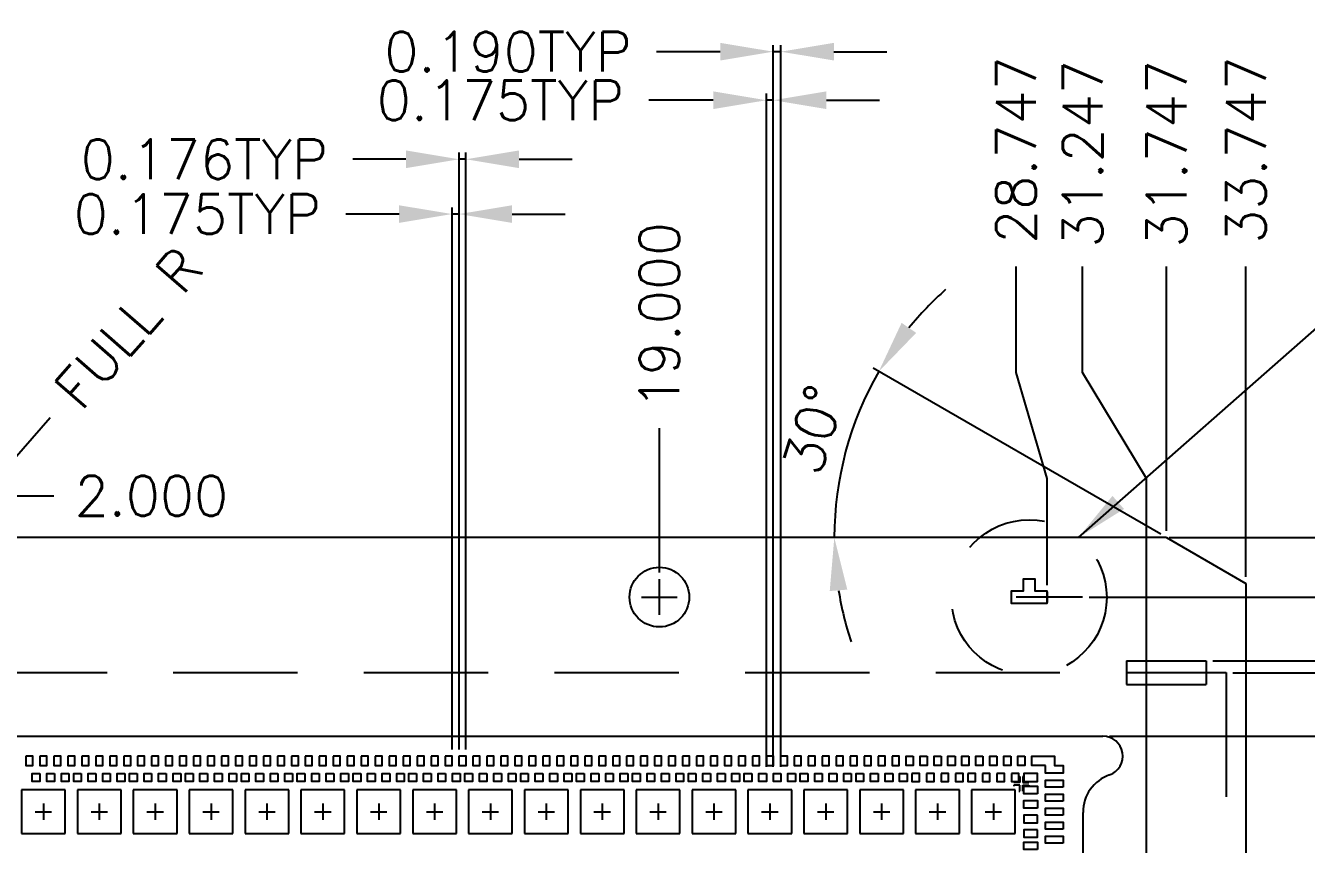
# Model space of a CAD drawing. Header units: millimetres. Extents: x 404.27 to 412.54, y 108.25 to 113.93.
# Drawn here: x 407.622 to 409.554, y 112.698 to 113.934 of the extents above; entities that cross this region are included whole.
import ezdxf

# ---------------------------------------------------------------- set-up
doc = ezdxf.new("R2010")
doc.units = ezdxf.units.MM
doc.header["$LTSCALE"] = 0.5
doc.header["$PDMODE"] = 98
for name, pattern in [('CENTER', [50.8, 31.75, -6.35, 6.35, -6.35]), ('HIDDEN', [0.375, 0.25, -0.125]), ('PHANTOM2', [31.75, 15.875, -3.175, 3.175, -3.175, 3.175, -3.175])]:
    doc.linetypes.add(name, pattern=pattern)
for name, color, linetype in [('1', 7, 'Continuous'), ('1D', 4, 'Continuous'), ('BTM', 7, 'HIDDEN'), ('Center', 2, 'CENTER'), ('DIMENSION', 3, 'Continuous'), ('PKG', 1, 'PHANTOM2')]:
    doc.layers.add(name, color=color, linetype=linetype)
doc.styles.add('SIMPLEX', font='simplex.shx')
doc.dimstyles.new('Standard1', dxfattribs={"dimtxt": 0.08, "dimasz": 0.08, "dimexe": 0.015, "dimexo": 0.015, "dimgap": 0.027, "dimtad": 1, "dimdec": 3, "dimlfac": 33.333333, "dimrnd": 0.0005, "dimzin": 1, "dimtxsty": 'SIMPLEX', "dimcen": 0.1905, "dimclrd": 256, "dimclre": 256, "dimclrt": 256, "dimazin": 3, "dimtp": 0.03, "dimtm": 0.05, "dimtfac": 0.8, "dimtdec": 3, "dimtmove": 0, "dimatfit": 3, "dimfxl": 0.05, "dimtzin": 4, "dimlwd": -1, "dimlwe": -1})
doc.dimstyles.new('Standard2', dxfattribs={"dimtxt": 0.06, "dimasz": 0.08, "dimexe": 0.01, "dimexo": 0.01, "dimgap": 0.027, "dimtad": 1, "dimdec": 3, "dimlfac": 16.666667, "dimrnd": 5e-05, "dimzin": 1, "dimtxsty": 'SIMPLEX', "dimcen": 0.1905, "dimclrd": 256, "dimclre": 256, "dimclrt": 256, "dimazin": 3, "dimtp": 0.03, "dimtm": 0.05, "dimtfac": 0.8, "dimtdec": 3, "dimtmove": 0, "dimatfit": 3, "dimfxl": 0.05, "dimtzin": 4, "dimlwd": -1, "dimlwe": -1})

# ---------------------------------------------------------------- blocks, each defined once
blk = doc.blocks.new('*D8')
at = {"layer": '1D', "ltscale": 0.1, "transparency": 16777216}
blk.add_line((408.5776, 113.1086), (408.5776, 113.3266), dxfattribs=at)
at = {"layer": 'Defpoints', "color": 0, "ltscale": 0.1, "transparency": 16777216}
for p in [(408.5776, 113.3266), (408.5776, 113.0986), (407.4376, 111.0196)]:
    blk.add_point(p, dxfattribs=at)
at = {"layer": '1D', "ltscale": 0.1, "transparency": 16777216, "insert": (408.5776, 113.4965), "char_height": 0.06, "attachment_point": 5, "rotation": 90, "style": 'SIMPLEX'}
blk.add_mtext('\\A1;19.000', dxfattribs=at)
blk = doc.blocks.new('*D9')
at = {"layer": '1D', "ltscale": 0.1, "transparency": 16777216}
blk.add_line((409.3465, 113.1616), (409.963, 113.1616), dxfattribs=at)
at = {"layer": 'Defpoints', "color": 0, "ltscale": 0.1, "transparency": 16777216}
for p in [(409.3365, 113.1616), (409.963, 113.1616), (407.4376, 111.0196)]:
    blk.add_point(p, dxfattribs=at)
at = {"layer": '1D', "ltscale": 0.1, "transparency": 16777216, "insert": (410.1386, 113.1616), "char_height": 0.06, "attachment_point": 5, "style": 'SIMPLEX'}
blk.add_mtext('\\A1;35.700', dxfattribs=at)
blk = doc.blocks.new('*D28')
at = {"layer": 'Defpoints', "color": 0, "ltscale": 0.1, "transparency": 16777216}
for p in [(408.7609, 113.8949), (408.7495, 112.8055), (408.7609, 112.8055)]:
    blk.add_point(p, dxfattribs=at)
at = {"layer": 'DIMENSION', "ltscale": 0.1, "transparency": 16777216}
for p, q in [((408.6695, 113.8949), (408.5733, 113.8949)), ((408.7495, 112.8155), (408.7495, 113.9049)), ((408.7609, 113.8949), (408.7495, 113.8949)), ((408.7609, 112.8155), (408.7609, 113.9049)), ((408.8409, 113.8949), (408.9209, 113.8949))]:
    blk.add_line(p, q, dxfattribs=at)
for points in [[(408.6695, 113.9082), (408.6695, 113.8816), (408.7495, 113.8949)], [(408.8409, 113.9082), (408.8409, 113.8816), (408.7609, 113.8949)]]:
    blk.add_solid(points, dxfattribs=at)
at = {"layer": 'DIMENSION', "ltscale": 0.1, "transparency": 16777216, "insert": (408.3492, 113.8949), "char_height": 0.06, "attachment_point": 5, "style": 'SIMPLEX'}
blk.add_mtext('\\A1;0.190TYP', dxfattribs=at)
blk = doc.blocks.new('*D29')
at = {"layer": 'Defpoints', "color": 0, "ltscale": 0.1, "transparency": 16777216}
for p in [(408.7495, 113.8216), (408.739, 112.8055), (408.7495, 112.8055)]:
    blk.add_point(p, dxfattribs=at)
at = {"layer": 'DIMENSION', "ltscale": 0.1, "transparency": 16777216}
for p, q in [((408.739, 112.8155), (408.739, 113.8316)), ((408.7495, 112.8155), (408.7495, 113.8316)), ((408.659, 113.8216), (408.5619, 113.8216)), ((408.7495, 113.8216), (408.739, 113.8216)), ((408.8295, 113.8216), (408.9095, 113.8216))]:
    blk.add_line(p, q, dxfattribs=at)
for points in [[(408.659, 113.835), (408.659, 113.8083), (408.739, 113.8216)], [(408.8295, 113.835), (408.8295, 113.8083), (408.7495, 113.8216)]]:
    blk.add_solid(points, dxfattribs=at)
at = {"layer": 'DIMENSION', "ltscale": 0.1, "transparency": 16777216, "insert": (408.3378, 113.8216), "char_height": 0.06, "attachment_point": 5, "style": 'SIMPLEX'}
blk.add_mtext('\\A1;0.175TYP', dxfattribs=at)
blk = doc.blocks.new('*D30')
at = {"layer": '1D', "transparency": 16777216}
for p, q in [((409.4425, 112.9576), (410.8102, 112.9576)), ((410.8002, 112.8776), (410.8002, 111.6918)), ((410.8002, 109.1976), (410.8002, 110.3835)), ((409.4425, 109.1176), (410.8102, 109.1176))]:
    blk.add_line(p, q, dxfattribs=at)
for points in [[(410.7869, 112.8776), (410.8136, 112.8776), (410.8002, 112.9576)], [(410.7869, 109.1976), (410.8136, 109.1976), (410.8002, 109.1176)]]:
    blk.add_solid(points, dxfattribs=at)
at = {"layer": 'Defpoints', "color": 0, "transparency": 16777216}
for p in [(409.4325, 112.9576), (409.4325, 109.1176), (410.8002, 109.1176)]:
    blk.add_point(p, dxfattribs=at)
at = {"layer": '1D', "transparency": 16777216, "insert": (410.8002, 111.0376), "char_height": 0.06, "attachment_point": 5, "rotation": 90, "style": 'SIMPLEX'}
blk.add_mtext('\\A1;64.000%%P0.500(TAPE WIDTH)', dxfattribs=at)
blk = doc.blocks.new('*D31')
at = {"layer": '1D', "transparency": 16777216}
for p, q in [((409.2566, 112.8616), (410.6311, 112.8616)), ((410.6211, 112.7816), (410.6211, 111.5366)), ((410.6211, 109.2576), (410.6211, 110.5026)), ((409.2566, 109.1776), (410.6311, 109.1776))]:
    blk.add_line(p, q, dxfattribs=at)
for points in [[(410.6078, 112.7816), (410.6345, 112.7816), (410.6211, 112.8616)], [(410.6078, 109.2576), (410.6345, 109.2576), (410.6211, 109.1776)]]:
    blk.add_solid(points, dxfattribs=at)
at = {"layer": 'Defpoints', "color": 0, "transparency": 16777216}
for p in [(409.2466, 112.8616), (409.2466, 109.1776), (410.6211, 109.1776)]:
    blk.add_point(p, dxfattribs=at)
at = {"layer": '1D', "transparency": 16777216, "insert": (410.6211, 111.0196), "char_height": 0.06, "attachment_point": 5, "rotation": 90, "style": 'SIMPLEX'}
blk.add_mtext('\\A1;59.3X61.4(MOLD PKG)', dxfattribs=at)
blk = doc.blocks.new('*D36')
at = {"layer": '1D', "transparency": 16777216}
for p, q in [((409.643, 112.9756), (409.803, 113.0065)), ((409.803, 113.0065), (409.963, 113.0065)), ((409.4125, 112.9756), (409.643, 112.9756))]:
    blk.add_line(p, q, dxfattribs=at)
at = {"layer": 'Defpoints', "color": 0, "transparency": 16777216}
for p in [(409.963, 113.0065), (409.4025, 112.9756), (407.4376, 111.0196)]:
    blk.add_point(p, dxfattribs=at)
at = {"layer": '1D', "transparency": 16777216, "insert": (410.1386, 113.0065), "char_height": 0.06, "attachment_point": 5, "style": 'SIMPLEX'}
blk.add_mtext('\\A1;32.600', dxfattribs=at)
blk = doc.blocks.new('*D39')
at = {"layer": '1D', "ltscale": 0.1, "transparency": 16777216}
for p, q in [((409.643, 113.0716), (409.803, 113.0833)), ((409.803, 113.0833), (409.963, 113.0833)), ((409.2259, 113.0716), (409.643, 113.0716))]:
    blk.add_line(p, q, dxfattribs=at)
at = {"layer": 'Defpoints', "color": 0, "ltscale": 0.1, "transparency": 16777216}
for p in [(409.963, 113.0833), (409.2159, 113.0716), (407.4376, 111.0196)]:
    blk.add_point(p, dxfattribs=at)
at = {"layer": '1D', "ltscale": 0.1, "transparency": 16777216, "insert": (410.1386, 113.0833), "char_height": 0.06, "attachment_point": 5, "style": 'SIMPLEX'}
blk.add_mtext('\\A1;34.200', dxfattribs=at)
blk = doc.blocks.new('*D55')
at = {"layer": '1D', "ltscale": 0.1, "transparency": 16777216}
for p, q in [((409.216, 113.4109), (409.216, 113.5709)), ((409.3125, 113.2509), (409.216, 113.4109)), ((409.3125, 112.6466), (409.3125, 113.2509))]:
    blk.add_line(p, q, dxfattribs=at)
at = {"layer": 'Defpoints', "color": 0, "ltscale": 0.1, "transparency": 16777216}
for p in [(409.216, 113.5709), (409.3125, 112.6366), (407.4376, 111.0196)]:
    blk.add_point(p, dxfattribs=at)
at = {"layer": '1D', "ltscale": 0.1, "transparency": 16777216, "insert": (409.216, 113.7408), "char_height": 0.06, "attachment_point": 5, "rotation": 90, "style": 'SIMPLEX'}
blk.add_mtext('\\A1;31.247', dxfattribs=at)
blk = doc.blocks.new('*D56')
at = {"layer": '1D', "ltscale": 0.1, "transparency": 16777216}
for p, q in [((409.1156, 113.4109), (409.1156, 113.5709)), ((409.1625, 113.2509), (409.1156, 113.4109)), ((409.1625, 113.0895), (409.1625, 113.2509))]:
    blk.add_line(p, q, dxfattribs=at)
at = {"layer": 'Defpoints', "color": 0, "ltscale": 0.1, "transparency": 16777216}
for p in [(409.1156, 113.5709), (409.1625, 113.0795), (407.4376, 111.0196)]:
    blk.add_point(p, dxfattribs=at)
at = {"layer": '1D', "ltscale": 0.1, "transparency": 16777216, "insert": (409.1156, 113.7465), "char_height": 0.06, "attachment_point": 5, "rotation": 90, "style": 'SIMPLEX'}
blk.add_mtext('\\A1;28.747', dxfattribs=at)
blk = doc.blocks.new('*D100')
at = {"layer": '1D', "transparency": 16777216}
blk.add_line((409.3338, 113.1666), (408.9, 113.4172), dxfattribs=at)
for start, end in [(131.6759, 140.8347), (149.9936, 180), (189.1588, 198.3177)]:
    blk.add_arc((409.3425, 113.1616), 0.501, start, end, dxfattribs=at)
for points in [[(408.965, 113.4705), (408.943, 113.4856), (408.9086, 113.4122)], [(408.8346, 113.0808), (408.8611, 113.083), (408.8415, 113.1616)]]:
    blk.add_solid(points, dxfattribs=at)
at = {"layer": 'Defpoints', "color": 0, "transparency": 16777216}
for p in [(408.8491, 113.2487), (405.5444, 113.1616), (409.3425, 113.1616), (409.3425, 113.1616), (409.4625, 113.0923)]:
    blk.add_point(p, dxfattribs=at)
at = {"layer": '1D', "transparency": 16777216, "insert": (408.8104, 113.3249), "char_height": 0.06, "attachment_point": 5, "rotation": 72.946, "style": 'SIMPLEX'}
blk.add_mtext('\\A1;30°', dxfattribs=at)
blk = doc.blocks.new('*D98')
at = {"layer": '1D', "ltscale": 0.1, "transparency": 16777216}
blk.add_line((409.3425, 113.1716), (409.3425, 113.5709), dxfattribs=at)
at = {"layer": 'Defpoints', "color": 0, "ltscale": 0.1, "transparency": 16777216}
for p in [(409.3425, 113.5709), (409.3425, 113.1616), (407.4376, 111.0196)]:
    blk.add_point(p, dxfattribs=at)
at = {"layer": '1D', "ltscale": 0.1, "transparency": 16777216, "insert": (409.3425, 113.7408), "char_height": 0.06, "attachment_point": 5, "rotation": 90, "style": 'SIMPLEX'}
blk.add_mtext('\\A1;31.747', dxfattribs=at)
blk = doc.blocks.new('*D99')
at = {"layer": '1D', "ltscale": 0.1, "transparency": 16777216}
blk.add_line((409.4625, 113.1023), (409.4625, 113.5709), dxfattribs=at)
at = {"layer": 'Defpoints', "color": 0, "ltscale": 0.1, "transparency": 16777216}
for p in [(409.4625, 113.5709), (409.4625, 113.0923), (407.4376, 111.0196)]:
    blk.add_point(p, dxfattribs=at)
at = {"layer": '1D', "ltscale": 0.1, "transparency": 16777216, "insert": (409.4625, 113.7465), "char_height": 0.06, "attachment_point": 5, "rotation": 90, "style": 'SIMPLEX'}
blk.add_mtext('\\A1;33.747', dxfattribs=at)
blk = doc.blocks.new('*D103')
at = {"layer": 'Defpoints', "color": 0, "ltscale": 0.1, "transparency": 16777216}
for p in [(407.4976, 113.2245), (407.3776, 113.0716), (407.4976, 113.0716)]:
    blk.add_point(p, dxfattribs=at)
at = {"layer": 'DIMENSION', "color": 0, "ltscale": 0.1, "transparency": 16777216}
for p, q in [((407.3776, 113.0816), (407.3776, 113.2345)), ((407.4976, 113.0816), (407.4976, 113.2345)), ((407.2976, 113.2245), (407.2176, 113.2245)), ((407.3776, 113.2245), (407.4976, 113.2245)), ((407.5776, 113.2245), (407.6644, 113.2245))]:
    blk.add_line(p, q, dxfattribs=at)
for points in [[(407.2976, 113.2378), (407.2976, 113.2112), (407.3776, 113.2245)], [(407.5776, 113.2378), (407.5776, 113.2112), (407.4976, 113.2245)]]:
    blk.add_solid(points, dxfattribs=at)
at = {"layer": 'DIMENSION', "color": 1, "ltscale": 0.1, "transparency": 16777216, "insert": (407.8114, 113.2245), "char_height": 0.06, "attachment_point": 5, "style": 'SIMPLEX'}
blk.add_mtext('\\A1;2.000', dxfattribs=at)
blk = doc.blocks.new('*D102')
at = {"layer": 'Defpoints', "color": 0, "ltscale": 0.1, "transparency": 16777216}
for p in [(407.4226, 113.0716), (407.3931, 113.0377)]:
    blk.add_point(p, dxfattribs=at)
at = {"layer": 'DIMENSION', "color": 0, "ltscale": 0.1, "transparency": 16777216}
blk.add_line((407.6587, 113.3424), (407.4456, 113.098), dxfattribs=at)
blk.add_solid([(407.4356, 113.1068), (407.4557, 113.0893), (407.3931, 113.0377)], dxfattribs=at)
at = {"layer": 'DIMENSION', "color": 1, "ltscale": 0.1, "transparency": 16777216, "insert": (407.7769, 113.4779), "char_height": 0.06, "attachment_point": 5, "rotation": 48.916, "style": 'SIMPLEX'}
blk.add_mtext('\\A1;FULL R', dxfattribs=at)
blk = doc.blocks.new('*U155')
at = {"layer": 'Center', "ltscale": 0.01}
for p, q in [((-0.0124, 0), (0.0124, 0)), ((0, 0.0124), (0, -0.0124))]:
    blk.add_line(p, q, dxfattribs=at)
at = {"layer": 'PKG', "ltscale": 0.1}
blk.add_lwpolyline([(-0.033, -0.033), (0.033, -0.033), (0.033, 0.033), (-0.033, 0.033)], close=True, dxfattribs=at)
blk = doc.blocks.new('*U156')
at = {"color": 0, "linetype": 'ByBlock', "lineweight": -2, "transparency": 16777216}
for p in [(1.8546, 3.4563), (1.9389, 3.4563), (2.0232, 3.4563), (2.1075, 3.4563), (2.1918, 3.4563), (2.2761, 3.4563), (2.3604, 3.4563), (2.4447, 3.4563), (2.529, 3.4563), (2.6133, 3.4563), (2.6976, 3.4563), (2.7819, 3.4563), (2.8662, 3.4563), (2.9505, 3.4563), (3.0348, 3.4563), (3.1191, 3.4563), (3.2034, 3.4563), (3.2877, 3.4563)]:
    blk.add_blockref('*U155', p, dxfattribs=at)
blk = doc.blocks.new('*D209')
at = {"layer": 'Defpoints', "color": 0, "ltscale": 0.1, "transparency": 16777216}
for p in [(408.2649, 113.6498), (408.2649, 112.8316), (408.2754, 112.8316)]:
    blk.add_point(p, dxfattribs=at)
at = {"layer": 'DIMENSION', "ltscale": 0.1, "transparency": 16777216}
for p, q in [((408.2649, 112.8416), (408.2649, 113.6598)), ((408.2754, 112.8416), (408.2754, 113.6598)), ((408.1849, 113.6498), (408.1049, 113.6498)), ((408.2754, 113.6498), (408.2649, 113.6498)), ((408.3554, 113.6498), (408.4354, 113.6498))]:
    blk.add_line(p, q, dxfattribs=at)
for points in [[(408.1849, 113.6631), (408.1849, 113.6365), (408.2649, 113.6498)], [(408.3554, 113.6631), (408.3554, 113.6365), (408.2754, 113.6498)]]:
    blk.add_solid(points, dxfattribs=at)
at = {"layer": 'DIMENSION', "ltscale": 0.1, "transparency": 16777216, "insert": (407.8807, 113.6498), "char_height": 0.06, "attachment_point": 5, "style": 'SIMPLEX'}
blk.add_mtext('\\A1;0.175TYP', dxfattribs=at)
blk = doc.blocks.new('*D210')
at = {"layer": 'Defpoints', "color": 0, "ltscale": 0.1, "transparency": 16777216}
for p in [(408.2754, 113.7325), (408.2754, 112.8316), (408.2859, 112.8316)]:
    blk.add_point(p, dxfattribs=at)
at = {"layer": 'DIMENSION', "ltscale": 0.1, "transparency": 16777216}
for p, q in [((408.2754, 112.8416), (408.2754, 113.7425)), ((408.2859, 112.8416), (408.2859, 113.7425)), ((408.1954, 113.7325), (408.1154, 113.7325)), ((408.2859, 113.7325), (408.2754, 113.7325)), ((408.3659, 113.7325), (408.4459, 113.7325))]:
    blk.add_line(p, q, dxfattribs=at)
for points in [[(408.1954, 113.7458), (408.1954, 113.7192), (408.2754, 113.7325)], [(408.3659, 113.7458), (408.3659, 113.7192), (408.2859, 113.7325)]]:
    blk.add_solid(points, dxfattribs=at)
at = {"layer": 'DIMENSION', "ltscale": 0.1, "transparency": 16777216, "insert": (407.8912, 113.7325), "char_height": 0.06, "attachment_point": 5, "style": 'SIMPLEX'}
blk.add_mtext('\\A1;0.176TYP', dxfattribs=at)

msp = doc.modelspace()

# ---------------------------------------------------------------- linework, layer by layer
for p, q in [((409.342459, 113.161642), (409.462459, 113.092342)), ((409.462459, 113.092342), (409.462459, 112.636642))]:
    msp.add_line(p, q)
at = {"ltscale": 0.1}
msp.add_line((409.162459, 113.07951), (409.162459, 113.063774), dxfattribs=at)
at = {"color": 1, "linetype": 'CENTER', "ltscale": 0.001}
msp.add_line((409.215908, 113.071642), (409.073399, 113.071642), dxfattribs=at)
at = {"color": 1}
for p, q in [((409.282459, 112.975642), (409.402459, 112.975642)), ((409.282459, 112.975642), (409.282459, 112.939642)), ((409.402459, 112.975642), (409.402459, 112.939642)), ((409.282459, 112.939642), (409.402459, 112.939642))]:
    msp.add_line(p, q, dxfattribs=at)
at = {"color": 2, "linetype": 'HIDDEN', "ltscale": 1.5}
msp.add_line((409.432459, 112.957642), (409.432459, 109.117642), dxfattribs=at)
at = {"ltscale": 0.05}
msp.add_lwpolyline([(409.144459, 113.062642), (409.162459, 113.062642), (409.162459, 113.080642), (409.144459, 113.080642), (409.144459, 113.098642), (409.126459, 113.098642), (409.126459, 113.080642), (409.108459, 113.080642), (409.108459, 113.062642), (409.144459, 113.062642)], dxfattribs=at)
at = {"color": 0, "ltscale": 0.1}
for points in [[(407.622026, 112.831642), (407.622026, 112.817542), (407.632601, 112.817542), (407.632601, 112.831642)], [(407.643101, 112.831642), (407.643101, 112.817542), (407.653676, 112.817542), (407.653676, 112.831642)], [(407.664176, 112.831642), (407.664176, 112.817542), (407.674751, 112.817542), (407.674751, 112.831642)], [(407.685251, 112.831642), (407.685251, 112.817542), (407.695826, 112.817542), (407.695826, 112.831642)], [(407.706326, 112.831642), (407.706326, 112.817542), (407.716901, 112.817542), (407.716901, 112.831642)], [(407.727401, 112.831642), (407.727401, 112.817542), (407.737976, 112.817542), (407.737976, 112.831642)], [(407.748476, 112.831642), (407.748476, 112.817542), (407.759051, 112.817542), (407.759051, 112.831642)], [(407.769551, 112.831642), (407.769551, 112.817542), (407.780126, 112.817542), (407.780126, 112.831642)], [(407.790626, 112.831642), (407.790626, 112.817542), (407.801201, 112.817542), (407.801201, 112.831642)], [(407.811701, 112.831642), (407.811701, 112.817542), (407.822276, 112.817542), (407.822276, 112.831642)], [(407.832776, 112.831642), (407.832776, 112.817542), (407.843351, 112.817542), (407.843351, 112.831642)], [(407.853851, 112.831642), (407.853851, 112.817542), (407.864426, 112.817542), (407.864426, 112.831642)], [(407.874926, 112.831642), (407.874926, 112.817542), (407.885501, 112.817542), (407.885501, 112.831642)], [(407.896001, 112.831642), (407.896001, 112.817542), (407.906576, 112.817542), (407.906576, 112.831642)], [(407.917076, 112.831642), (407.917076, 112.817542), (407.927651, 112.817542), (407.927651, 112.831642)], [(407.938151, 112.831642), (407.938151, 112.817542), (407.948726, 112.817542), (407.948726, 112.831642)], [(407.959226, 112.831642), (407.959226, 112.817542), (407.969801, 112.817542), (407.969801, 112.831642)], [(407.980301, 112.831642), (407.980301, 112.817542), (407.990876, 112.817542), (407.990876, 112.831642)], [(408.001376, 112.831642), (408.001376, 112.817542), (408.011951, 112.817542), (408.011951, 112.831642)], [(408.022451, 112.831642), (408.022451, 112.817542), (408.033026, 112.817542), (408.033026, 112.831642)], [(408.043526, 112.831642), (408.043526, 112.817542), (408.054101, 112.817542), (408.054101, 112.831642)], [(408.064601, 112.831642), (408.064601, 112.817542), (408.075176, 112.817542), (408.075176, 112.831642)], [(408.085676, 112.831642), (408.085676, 112.817542), (408.096251, 112.817542), (408.096251, 112.831642)], [(408.106751, 112.831642), (408.106751, 112.817542), (408.117326, 112.817542), (408.117326, 112.831642)], [(408.127826, 112.831642), (408.127826, 112.817542), (408.138401, 112.817542), (408.138401, 112.831642)], [(408.148901, 112.831642), (408.148901, 112.817542), (408.159476, 112.817542), (408.159476, 112.831642)], [(408.169976, 112.831642), (408.169976, 112.817542), (408.180551, 112.817542), (408.180551, 112.831642)], [(408.191051, 112.831642), (408.191051, 112.817542), (408.201626, 112.817542), (408.201626, 112.831642)], [(408.212126, 112.831642), (408.212126, 112.817542), (408.222701, 112.817542), (408.222701, 112.831642)], [(408.233201, 112.831642), (408.233201, 112.817542), (408.243776, 112.817542), (408.243776, 112.831642)], [(408.254276, 112.831642), (408.254276, 112.817542), (408.264851, 112.817542), (408.264851, 112.831642)], [(408.275351, 112.831642), (408.275351, 112.817542), (408.285926, 112.817542), (408.285926, 112.831642)], [(408.296426, 112.831642), (408.296426, 112.817542), (408.307001, 112.817542), (408.307001, 112.831642)], [(408.317501, 112.831642), (408.317501, 112.817542), (408.328076, 112.817542), (408.328076, 112.831642)], [(408.338576, 112.831642), (408.338576, 112.817542), (408.349151, 112.817542), (408.349151, 112.831642)], [(408.359651, 112.831642), (408.359651, 112.817542), (408.370226, 112.817542), (408.370226, 112.831642)], [(408.380726, 112.831642), (408.380726, 112.817542), (408.391301, 112.817542), (408.391301, 112.831642)], [(408.401801, 112.831642), (408.401801, 112.817542), (408.412376, 112.817542), (408.412376, 112.831642)], [(408.422876, 112.831642), (408.422876, 112.817542), (408.433451, 112.817542), (408.433451, 112.831642)], [(408.443951, 112.831642), (408.443951, 112.817542), (408.454526, 112.817542), (408.454526, 112.831642)], [(408.465026, 112.831642), (408.465026, 112.817542), (408.475601, 112.817542), (408.475601, 112.831642)], [(408.486101, 112.831642), (408.486101, 112.817542), (408.496676, 112.817542), (408.496676, 112.831642)], [(408.507176, 112.831642), (408.507176, 112.817542), (408.517751, 112.817542), (408.517751, 112.831642)], [(408.528251, 112.831642), (408.528251, 112.817542), (408.538826, 112.817542), (408.538826, 112.831642)], [(408.549326, 112.831642), (408.549326, 112.817542), (408.559901, 112.817542), (408.559901, 112.831642)], [(408.570401, 112.831642), (408.570401, 112.817542), (408.580976, 112.817542), (408.580976, 112.831642)], [(408.591476, 112.831642), (408.591476, 112.817542), (408.602051, 112.817542), (408.602051, 112.831642)], [(408.612551, 112.831642), (408.612551, 112.817542), (408.623126, 112.817542), (408.623126, 112.831642)], [(408.633626, 112.831642), (408.633626, 112.817542), (408.644201, 112.817542), (408.644201, 112.831642)], [(408.654701, 112.831642), (408.654701, 112.817542), (408.665276, 112.817542), (408.665276, 112.831642)], [(408.675776, 112.831642), (408.675776, 112.817542), (408.686351, 112.817542), (408.686351, 112.831642)], [(408.696851, 112.831642), (408.696851, 112.817542), (408.707426, 112.817542), (408.707426, 112.831642)], [(408.717926, 112.831642), (408.717926, 112.817542), (408.728501, 112.817542), (408.728501, 112.831642)], [(408.739001, 112.831642), (408.739001, 112.817542), (408.749576, 112.817542), (408.749576, 112.831642)], [(408.760076, 112.831642), (408.760076, 112.817542), (408.770651, 112.817542), (408.770651, 112.831642)], [(408.781151, 112.831642), (408.781151, 112.817542), (408.791726, 112.817542), (408.791726, 112.831642)], [(408.802226, 112.831642), (408.802226, 112.817542), (408.812801, 112.817542), (408.812801, 112.831642)], [(408.823301, 112.831642), (408.823301, 112.817542), (408.833876, 112.817542), (408.833876, 112.831642)], [(408.844376, 112.831642), (408.844376, 112.817542), (408.854951, 112.817542), (408.854951, 112.831642)], [(408.865451, 112.831642), (408.865451, 112.817542), (408.876026, 112.817542), (408.876026, 112.831642)], [(408.886526, 112.831642), (408.886526, 112.817542), (408.897101, 112.817542), (408.897101, 112.831642)], [(408.907601, 112.831642), (408.907601, 112.817542), (408.918176, 112.817542), (408.918176, 112.831642)], [(408.928676, 112.831642), (408.928676, 112.817542), (408.939251, 112.817542), (408.939251, 112.831642)], [(408.960326, 112.831642), (408.960326, 112.817542), (408.949751, 112.817542), (408.949751, 112.831642)], [(408.981401, 112.831642), (408.981401, 112.817542), (408.970826, 112.817542), (408.970826, 112.831642)], [(409.002476, 112.831642), (409.002476, 112.817542), (408.991901, 112.817542), (408.991901, 112.831642)], [(409.023551, 112.831642), (409.023551, 112.817542), (409.012976, 112.817542), (409.012976, 112.831642)], [(409.044626, 112.831642), (409.044626, 112.817542), (409.034051, 112.817542), (409.034051, 112.831642)], [(409.065701, 112.831642), (409.065701, 112.817542), (409.055126, 112.817542), (409.055126, 112.831642)], [(409.086776, 112.831642), (409.086776, 112.817542), (409.076201, 112.817542), (409.076201, 112.831642)], [(409.107851, 112.831642), (409.107851, 112.817542), (409.097276, 112.817542), (409.097276, 112.831642)], [(409.128926, 112.831642), (409.128926, 112.817542), (409.118351, 112.817542), (409.118351, 112.831642)], [(409.160239, 112.817542), (409.139426, 112.817542), (409.139426, 112.831642), (409.173439, 112.831642), (409.173439, 112.817542), (409.186639, 112.817542), (409.186639, 112.80573), (409.160239, 112.80573)], [(409.186639, 112.784655), (409.160239, 112.784655), (409.160239, 112.79523), (409.186639, 112.79523)], [(409.186639, 112.76358), (409.160239, 112.76358), (409.160239, 112.774155), (409.186639, 112.774155)], [(409.186639, 112.742505), (409.160239, 112.742505), (409.160239, 112.75308), (409.186639, 112.75308)], [(409.186639, 112.72143), (409.160239, 112.72143), (409.160239, 112.732005), (409.186639, 112.732005)], [(409.186639, 112.700355), (409.160239, 112.700355), (409.160239, 112.71093), (409.186639, 112.71093)]]:
    msp.add_lwpolyline(points, close=True, dxfattribs=at)
for points in [[(407.643139, 112.805542), (407.643139, 112.793542), (407.631739, 112.793542), (407.631739, 112.805542)], [(407.665039, 112.805542), (407.665039, 112.793542), (407.653639, 112.793542), (407.653639, 112.805542)], [(407.686939, 112.805542), (407.686939, 112.793542), (407.675539, 112.793542), (407.675539, 112.805542)], [(407.705539, 112.805542), (407.705539, 112.793542), (407.694139, 112.793542), (407.694139, 112.805542)], [(407.727439, 112.805542), (407.727439, 112.793542), (407.716039, 112.793542), (407.716039, 112.805542)], [(407.749339, 112.805542), (407.749339, 112.793542), (407.737939, 112.793542), (407.737939, 112.805542)], [(407.771239, 112.805542), (407.771239, 112.793542), (407.759839, 112.793542), (407.759839, 112.805542)], [(407.789839, 112.805542), (407.789839, 112.793542), (407.778439, 112.793542), (407.778439, 112.805542)], [(407.811739, 112.805542), (407.811739, 112.793542), (407.800339, 112.793542), (407.800339, 112.805542)], [(407.833639, 112.805542), (407.833639, 112.793542), (407.822239, 112.793542), (407.822239, 112.805542)], [(407.855539, 112.805542), (407.855539, 112.793542), (407.844139, 112.793542), (407.844139, 112.805542)], [(407.874139, 112.805542), (407.874139, 112.793542), (407.862739, 112.793542), (407.862739, 112.805542)], [(407.896039, 112.805542), (407.896039, 112.793542), (407.884639, 112.793542), (407.884639, 112.805542)], [(407.917939, 112.805542), (407.917939, 112.793542), (407.906539, 112.793542), (407.906539, 112.805542)], [(407.939839, 112.805542), (407.939839, 112.793542), (407.928439, 112.793542), (407.928439, 112.805542)], [(407.958439, 112.805542), (407.958439, 112.793542), (407.947039, 112.793542), (407.947039, 112.805542)], [(407.980339, 112.805542), (407.980339, 112.793542), (407.968939, 112.793542), (407.968939, 112.805542)], [(408.002239, 112.805542), (408.002239, 112.793542), (407.990839, 112.793542), (407.990839, 112.805542)], [(408.024139, 112.805542), (408.024139, 112.793542), (408.012739, 112.793542), (408.012739, 112.805542)], [(408.042739, 112.805542), (408.042739, 112.793542), (408.031339, 112.793542), (408.031339, 112.805542)], [(408.064639, 112.805542), (408.064639, 112.793542), (408.053239, 112.793542), (408.053239, 112.805542)], [(408.086539, 112.805542), (408.086539, 112.793542), (408.075139, 112.793542), (408.075139, 112.805542)], [(408.108439, 112.805542), (408.108439, 112.793542), (408.097039, 112.793542), (408.097039, 112.805542)], [(408.127039, 112.805542), (408.127039, 112.793542), (408.115639, 112.793542), (408.115639, 112.805542)], [(408.148939, 112.805542), (408.148939, 112.793542), (408.137539, 112.793542), (408.137539, 112.805542)], [(408.170839, 112.805542), (408.170839, 112.793542), (408.159439, 112.793542), (408.159439, 112.805542)], [(408.192739, 112.805542), (408.192739, 112.793542), (408.181339, 112.793542), (408.181339, 112.805542)], [(408.211339, 112.805542), (408.211339, 112.793542), (408.199939, 112.793542), (408.199939, 112.805542)], [(408.233239, 112.805542), (408.233239, 112.793542), (408.221839, 112.793542), (408.221839, 112.805542)], [(408.255139, 112.805542), (408.255139, 112.793542), (408.243739, 112.793542), (408.243739, 112.805542)], [(408.277039, 112.805542), (408.277039, 112.793542), (408.265639, 112.793542), (408.265639, 112.805542)], [(408.295639, 112.805542), (408.295639, 112.793542), (408.284239, 112.793542), (408.284239, 112.805542)], [(408.317539, 112.805542), (408.317539, 112.793542), (408.306139, 112.793542), (408.306139, 112.805542)], [(408.339439, 112.805542), (408.339439, 112.793542), (408.328039, 112.793542), (408.328039, 112.805542)], [(408.361339, 112.805542), (408.361339, 112.793542), (408.349939, 112.793542), (408.349939, 112.805542)], [(408.379939, 112.805542), (408.379939, 112.793542), (408.368539, 112.793542), (408.368539, 112.805542)], [(408.401839, 112.805542), (408.401839, 112.793542), (408.390439, 112.793542), (408.390439, 112.805542)], [(408.423739, 112.805542), (408.423739, 112.793542), (408.412339, 112.793542), (408.412339, 112.805542)], [(408.445639, 112.805542), (408.445639, 112.793542), (408.434239, 112.793542), (408.434239, 112.805542)], [(408.464239, 112.805542), (408.464239, 112.793542), (408.452839, 112.793542), (408.452839, 112.805542)], [(408.486139, 112.805542), (408.486139, 112.793542), (408.474739, 112.793542), (408.474739, 112.805542)], [(408.508039, 112.805542), (408.508039, 112.793542), (408.496639, 112.793542), (408.496639, 112.805542)], [(408.529939, 112.805542), (408.529939, 112.793542), (408.518539, 112.793542), (408.518539, 112.805542)], [(408.548539, 112.805542), (408.548539, 112.793542), (408.537139, 112.793542), (408.537139, 112.805542)], [(408.570439, 112.805542), (408.570439, 112.793542), (408.559039, 112.793542), (408.559039, 112.805542)], [(408.592339, 112.805542), (408.592339, 112.793542), (408.580939, 112.793542), (408.580939, 112.805542)], [(408.614239, 112.805542), (408.614239, 112.793542), (408.602839, 112.793542), (408.602839, 112.805542)], [(408.632839, 112.805542), (408.632839, 112.793542), (408.621439, 112.793542), (408.621439, 112.805542)], [(408.654739, 112.805542), (408.654739, 112.793542), (408.643339, 112.793542), (408.643339, 112.805542)], [(408.676639, 112.805542), (408.676639, 112.793542), (408.665239, 112.793542), (408.665239, 112.805542)], [(408.698539, 112.805542), (408.698539, 112.793542), (408.687139, 112.793542), (408.687139, 112.805542)], [(408.717139, 112.805542), (408.717139, 112.793542), (408.705739, 112.793542), (408.705739, 112.805542)], [(408.739039, 112.805542), (408.739039, 112.793542), (408.727639, 112.793542), (408.727639, 112.805542)], [(408.760939, 112.805542), (408.760939, 112.793542), (408.749539, 112.793542), (408.749539, 112.805542)], [(408.782839, 112.805542), (408.782839, 112.793542), (408.771439, 112.793542), (408.771439, 112.805542)], [(408.801439, 112.805542), (408.801439, 112.793542), (408.790039, 112.793542), (408.790039, 112.805542)], [(408.823339, 112.805542), (408.823339, 112.793542), (408.811939, 112.793542), (408.811939, 112.805542)], [(408.845239, 112.805542), (408.845239, 112.793542), (408.833839, 112.793542), (408.833839, 112.805542)], [(408.867139, 112.805542), (408.867139, 112.793542), (408.855739, 112.793542), (408.855739, 112.805542)], [(408.885739, 112.805542), (408.885739, 112.793542), (408.874339, 112.793542), (408.874339, 112.805542)], [(408.907639, 112.805542), (408.907639, 112.793542), (408.896239, 112.793542), (408.896239, 112.805542)], [(408.929539, 112.805542), (408.929539, 112.793542), (408.918139, 112.793542), (408.918139, 112.805542)], [(408.951439, 112.805542), (408.951439, 112.793542), (408.940039, 112.793542), (408.940039, 112.805542)], [(408.958639, 112.805542), (408.958639, 112.793542), (408.970039, 112.793542), (408.970039, 112.805542)], [(408.980539, 112.805542), (408.980539, 112.793542), (408.991939, 112.793542), (408.991939, 112.805542)], [(409.002439, 112.805542), (409.002439, 112.793542), (409.013839, 112.793542), (409.013839, 112.805542)], [(409.024339, 112.805542), (409.024339, 112.793542), (409.035739, 112.793542), (409.035739, 112.805542)], [(409.042939, 112.805542), (409.042939, 112.793542), (409.054339, 112.793542), (409.054339, 112.805542)], [(409.064839, 112.805542), (409.064839, 112.793542), (409.076239, 112.793542), (409.076239, 112.805542)], [(409.086739, 112.805542), (409.086739, 112.793542), (409.098139, 112.793542), (409.098139, 112.805542)], [(409.108639, 112.805542), (409.108639, 112.793542), (409.120039, 112.793542), (409.120039, 112.805542)], [(409.148239, 112.774942), (409.127239, 112.774942), (409.127239, 112.786342), (409.148239, 112.786342)], [(409.148239, 112.753042), (409.127239, 112.753042), (409.127239, 112.764442), (409.148239, 112.764442)], [(409.148239, 112.742542), (409.127239, 112.742542), (409.127239, 112.731142), (409.148239, 112.731142)], [(409.148239, 112.720642), (409.127239, 112.720642), (409.127239, 112.709242), (409.148239, 112.709242)], [(409.148239, 112.690642), (409.127239, 112.690642), (409.127239, 112.702042), (409.148239, 112.702042)]]:
    msp.add_lwpolyline(points, close=True)
at = {"ltscale": 0.5}
msp.add_lwpolyline([(409.127239, 112.793542), (409.148239, 112.793542), (409.148239, 112.805542), (409.127239, 112.805542)], close=True, dxfattribs=at)
at = {"layer": '1'}
msp.add_line((409.342459, 113.161642), (405.544411, 113.161642), dxfattribs=at)
at = {"layer": '1', "color": 4}
for centre, radius, start, end in [((409.246639, 112.831642), 0.03, 289.471221, 90), ((409.276639, 112.746789), 0.06, 109.471221, 180)]:
    msp.add_arc(centre, radius, start, end, dxfattribs=at)
at = {"layer": '1D', "linetype": 'CENTER'}
for p, q in [((408.577639, 113.044681), (408.577639, 113.098603)), ((408.550678, 113.071642), (408.6046, 113.071642)), ((409.216639, 112.010495), (409.216639, 112.746789))]:
    msp.add_line(p, q, dxfattribs=at)
at = {"layer": '1D', "color": 2, "linetype": 'HIDDEN', "ltscale": 1.5}
msp.add_line((405.544411, 112.957642), (409.432459, 112.957642), dxfattribs=at)
at = {"layer": '1D'}
msp.add_line((405.628639, 112.861642), (409.246639, 112.861642), dxfattribs=at)
at = {"layer": '1D', "linetype": 'HIDDEN'}
msp.add_circle((409.135309, 113.071273), 0.117098, dxfattribs=at)
at = {"layer": 'BTM', "linetype": 'HIDDEN', "ltscale": 0.02}
for points in [[(409.120039, 112.801042), (409.121539, 112.801042), (409.121539, 112.792042), (409.112539, 112.792042), (409.112539, 112.793542)], [(409.120039, 112.778842), (409.121539, 112.778842), (409.121539, 112.787842), (409.112539, 112.787842), (409.112539, 112.786342)], [(409.127239, 112.801042), (409.125739, 112.801042), (409.125739, 112.792042), (409.134739, 112.792042), (409.134739, 112.793542)], [(409.127239, 112.778842), (409.125739, 112.778842), (409.125739, 112.787842), (409.134739, 112.787842), (409.134739, 112.786342)]]:
    msp.add_lwpolyline(points, dxfattribs=at)
at = {"layer": 'DIMENSION', "color": 0}
msp.add_circle((408.577639, 113.071642), 0.045, dxfattribs=at)

# ---------------------------------------------------------------- block references
at = {"color": 0}
msp.add_blockref('*U156', (405.793789, 109.291492), dxfattribs=at)

# ---------------------------------------------------------------- dimensions: what is measured, and where the dimension line sits
at = {"layer": '1D', "color": 4, "ltscale": 0.1}
for feature_location, offset, dtype, picture, middle in [((409.162459, 113.07951), (-0.046901, 0.491419), 1, '*D56', (409.115558, 113.746501)), ((409.462459, 113.092342), (0, 0.478587), 1, '*D99', (409.462459, 113.746501)), ((409.312459, 112.636642), (-0.096472, 0.934287), 1, '*D55', (409.215987, 113.740786)), ((409.342459, 113.161642), (0, 0.409287), 1, '*D98', (409.342459, 113.740786)), ((409.215908, 113.071642), (0.747123, 0.01163), 0, '*D39', (410.138603, 113.083272))]:
    dim = msp.add_ordinate_dim(feature_location=feature_location, offset=offset, dtype=dtype, origin=(407.437639, 111.019642), dimstyle='Standard2', override={"dimarcsym": 1}, dxfattribs=at)
    dim.commit()
    dim.dimension.update_dxf_attribs({"geometry": picture, "text_midpoint": middle})
at = {"layer": '1D', "color": 1, "ltscale": 0.1}
for feature_location, offset, dtype, picture, middle in [((408.577639, 113.098603), (0, 0.228019), 1, '*D8', (408.577639, 113.496479)), ((409.336463, 113.161647), (0.626568, 0), 0, '*D9', (410.138603, 113.161647))]:
    dim = msp.add_ordinate_dim(feature_location=feature_location, offset=offset, dtype=dtype, origin=(407.437639, 111.019642), dimstyle='Standard2', override={"dimarcsym": 1}, dxfattribs=at)
    dim.commit()
    dim.dimension.update_dxf_attribs({"geometry": picture, "text_midpoint": middle})
at = {"layer": '1D'}
dim = msp.add_angular_dim_2l(base=(408.849077, 113.248658), line1=((409.342459, 113.161642), (405.544411, 113.161642)), line2=((409.342459, 113.161642), (409.462459, 113.092342)), dimstyle='Standard2', override={"dimtmove": 2}, dxfattribs=at)
dim.commit()
dim.dimension.update_dxf_attribs({"geometry": '*D100', "text_midpoint": (408.810389, 113.32486), "dimtype": 162})
dim = msp.add_ordinate_dim(feature_location=(409.402459, 112.975642), offset=(0.560573, 0.030858), dtype=0, origin=(407.437639, 111.019642), dimstyle='Standard2', dxfattribs=at)
dim.commit()
dim.dimension.update_dxf_attribs({"geometry": '*D36', "text_midpoint": (410.138603, 113.0065)})
for base, p1, p2, text, picture, middle in [((410.800242, 109.117642), (409.432459, 112.957642), (409.432459, 109.117642), '64.000%%P0.500(TAPE WIDTH)', '*D30', (410.800242, 111.037642)), ((410.621149, 109.177642), (409.246639, 112.861642), (409.246639, 109.177642), '59.3X61.4(MOLD PKG)', '*D31', (410.621149, 111.019642))]:
    dim = msp.add_linear_dim(base=base, p1=p1, p2=p2, angle=90, text=text, dimstyle='Standard2', dxfattribs=at)
    dim.commit()
    dim.dimension.update_dxf_attribs({"geometry": picture, "text_midpoint": middle})
at = {"layer": 'DIMENSION', "color": 0, "ltscale": 0.1}
for base, p1, p2, picture, middle in [((408.760939, 113.894899), (408.749539, 112.805542), (408.760939, 112.805542), '*D28', (408.349182, 113.894899)), ((408.749539, 113.821644), (408.739039, 112.805542), (408.749539, 112.805542), '*D29', (408.337782, 113.821644))]:
    dim = msp.add_linear_dim(base=base, p1=p1, p2=p2, text='<>TYP', dimstyle='Standard2', dxfattribs=at)
    dim.commit()
    dim.dimension.update_dxf_attribs({"geometry": picture, "text_midpoint": middle, "dimtype": 160})
for base, p1, p2, picture, middle in [((408.275351, 113.732501), (408.285926, 112.831642), (408.275351, 112.831642), '*D210', (407.891208, 113.732501)), ((408.264851, 113.649797), (408.275351, 112.831642), (408.264851, 112.831642), '*D209', (407.880708, 113.649797))]:
    dim = msp.add_linear_dim(base=base, p1=p1, p2=p2, text='<>TYP', dimstyle='Standard2', dxfattribs=at)
    dim.commit()
    dim.dimension.update_dxf_attribs({"geometry": picture, "text_midpoint": middle})
dim = msp.add_radius_dim(center=(407.422639, 113.071642), mpoint=(407.393066, 113.037724), text='FULL R', dimstyle='Standard2', override={"dimclrd": 0, "dimclre": 0, "dimclrt": 1}, dxfattribs=at)
dim.commit()
dim.dimension.update_dxf_attribs({"geometry": '*D102', "text_midpoint": (407.776878, 113.477943), "dimtype": 164})
dim = msp.add_linear_dim(base=(407.497639, 113.224485), p1=(407.377639, 113.071642), p2=(407.497639, 113.071642), dimstyle='Standard2', override={"dimclrd": 0, "dimclre": 0, "dimclrt": 1}, dxfattribs=at)
dim.commit()
dim.dimension.update_dxf_attribs({"geometry": '*D103', "text_midpoint": (407.811413, 113.224485), "dimtype": 160})

# ---------------------------------------------------------------- leaders
at = {"layer": '1D', "ltscale": 0.1}
msp.add_leader([(409.209776, 113.161642), (409.720524, 113.611749), (410.318464, 113.611749)], dimstyle='Standard1', override={"dimgap": 0.027, "dimtad": 0}, dxfattribs=at)

doc.saveas('drawing.dxf')
